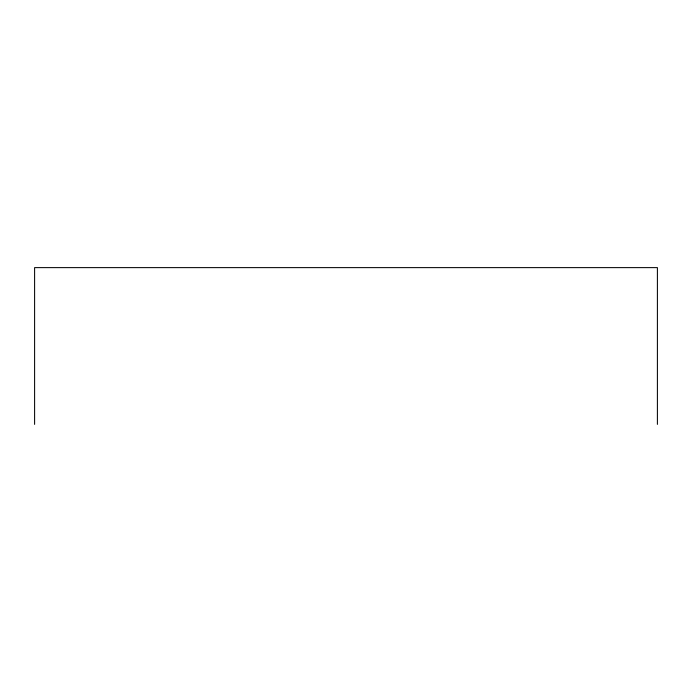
<?xml version="1.0" encoding="UTF-8"?>
<svg xmlns="http://www.w3.org/2000/svg" width="692" height="692" viewBox="0 0 692 692"><rect width="100%" height="100%" fill="white"/><g stroke="black" fill="none" stroke-linecap="round" stroke-linejoin="round"><path stroke-width="1.04" d="M657.4 424.378L657.4 267.622L34.6 267.622L34.6 424.378"/></g></svg>
